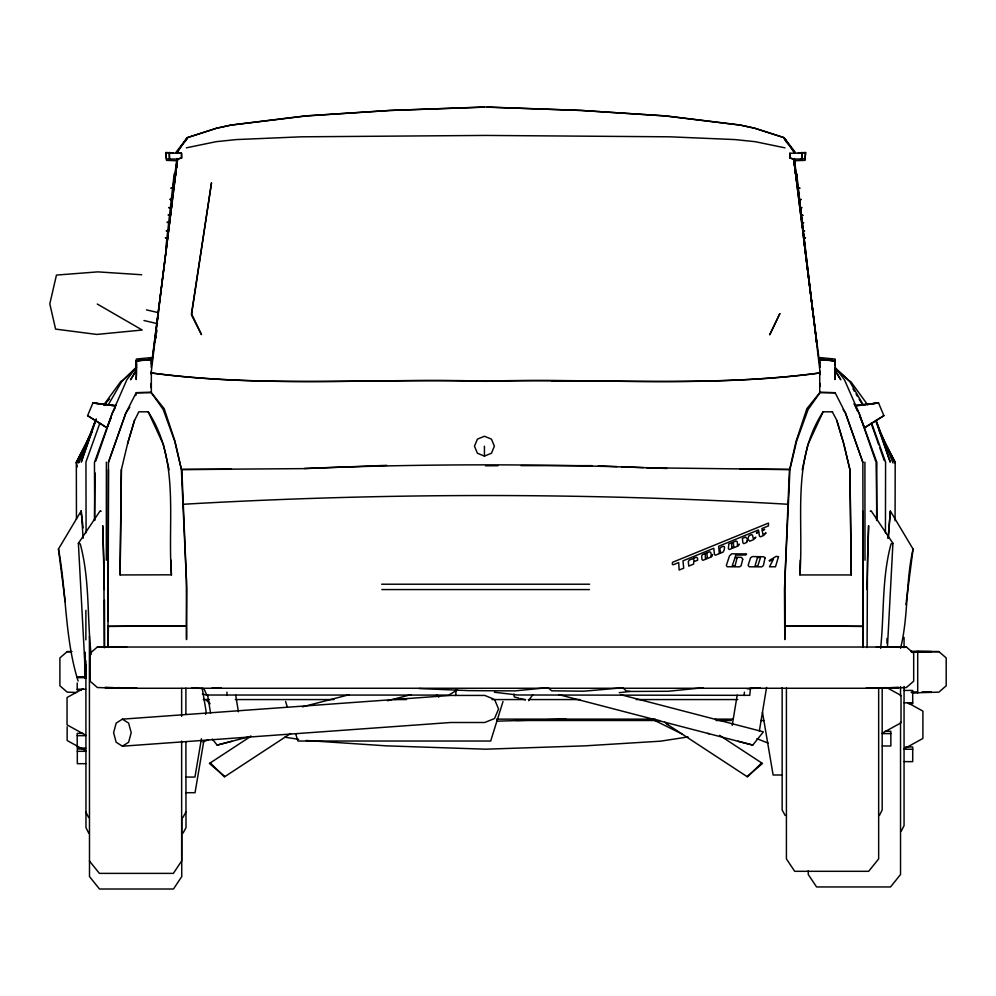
<?xml version="1.0" encoding="UTF-8"?>
<svg xmlns="http://www.w3.org/2000/svg" width="996" height="996" viewBox="0 0 996 996"><rect width="100%" height="100%" fill="white"/><g stroke="black" fill="none" stroke-linecap="round" stroke-linejoin="round"><path stroke-width="1.49" d="M84.747 678.313L84.685 652.218M85.121 678.288L85.096 652.243M106.311 560.225L106.385 462.156M231.421 469.265L181.409 469.44L175.022 441.427L164.166 408.634L151.342 392.723L136.178 392.723L125.77 413.191L108.452 462.331L108.029 626.384L186.376 625.911L186.376 579.834L181.372 469.402L174.723 441.216L163.207 409.505L151.342 392.723L151.342 373.002C262.085 387.618 374.197 378.206 485.538 381.331C596.865 378.206 708.99 387.618 819.72 373.002L819.72 392.723L806.897 408.634L796.041 441.427L789.666 469.44L739.642 469.203M484.43 456.131L491.464 453.217L494.377 446.183L491.464 439.149L484.43 436.248L477.395 439.149L474.482 446.183L477.395 453.217L484.43 456.131L484.43 446.183M835.158 359.705L835.096 370.3L840.761 379.775L834.81 370.101M895.08 520.709L895.192 462.381L878.733 429.662M85.855 678.264L85.88 664.332M108.166 625.998L108.128 647.462L108.39 626.347L186.414 625.824L186.526 639.594L186.837 589.333L181.857 469.527L304.303 468.618L386.722 465.344M108.178 621.392L108.452 469.614M867.093 647.574L867.479 560.35L868.599 525.651L866.956 589.532M885.444 532.798L885.581 462.057L871.662 423.225M876.605 520.447L876.854 462.368L859.1 413.228L844.471 379.762L835.096 367.474L835.096 370.3M136.315 359.693L136.427 367.848L121.973 381.169L108.103 405.111M876.953 520.41L876.094 462.48M886.938 643.067L886.975 638.461M120.118 574.817L121.437 469.552M800.211 560.225L799.95 574.941L851.269 574.941L849.874 469.552L843.699 443.556L836.839 420.362L832.307 411.809M885.195 688.261L885.207 687.464M917.702 692.892L917.714 651.496L938.929 651.645L946.2 657.92L946.188 685.783L938.892 692.145L912.423 692.892M95.118 472.976L94.458 520.41M151.18 367.287L151.392 359.817M799.863 574.817C804.009 520.398 791.173 460.264 823.132 411.809L832.469 411.821M151.479 361.523L151.554 358.697M136.552 367.985L136.203 379.551L136.477 371.782M888.407 538.313L890.262 511.147M151.417 364.088L151.554 358.821M789.865 153.247L789.703 157.991L793.75 159.061L801.842 159.036L802.166 153.098L789.865 153.247L789.703 157.991L793.6 159.061M888.046 538.375L890.399 511.11L913.071 549.095L905.924 604.684M871.301 511.322L870.23 511.234L871.475 511.322L892.926 543.318L887.461 647.014M151.554 359.805L136.203 360.851L136.215 370.3L130.551 379.775L136.502 370.101M744.224 695.457L744.385 692.17M862.922 511.247L863.183 647.462L862.91 626.347L784.885 625.824L784.786 639.594L784.475 589.333L789.442 469.527L646.541 467.771M176.441 167.726L177.002 158.551L173.366 184.982M455.72 695.519L456.068 689.867M880.626 648.309C884.261 613.511 881.746 577.879 891.084 543.841L892.926 543.318M805.577 153.633L804.718 160.368L794.385 160.742M80.838 514.135L81.137 511.048L58.465 549.033L65.151 601.634M80.962 514.173L81.274 511.085L83.129 538.251M174.2 173.715L165.983 246.635M820.169 363.303L820.131 367.287M804.718 160.368L805.627 152.575L798.331 152.898M176.429 168.087L176.765 165.249M175.209 175.159L175.769 170.64M176.13 167.627L177.251 158.588M177.624 159.547L177.363 160.344L177.612 158.601M165.797 252.959L151.591 363.901M166.195 250.257L166.88 244.294M167.154 242.153L167.726 237.521M168.312 232.89L168.884 228.819M169.27 225.171L169.855 220.539M170.428 215.908L170.901 212.136M171.399 208.189L171.847 204.479M175.483 175.383L175.869 172.32M158.165 314.213L151.155 372.878C261.96 388.067 374.222 377.982 485.65 381.144C597.077 377.994 709.339 388.067 820.156 372.878L813.147 314.213M156.97 323.787L177.562 159.061L181.633 157.991L181.496 153.247L177.064 152.388L187.26 137.66L216.356 128.285L231.458 124.998L305.61 115.997L389.386 110.481L485.65 106.983L581.925 110.481L665.702 115.997L739.854 124.998L754.943 128.285L784.039 137.66L795.244 152.264M173.429 189.887L173.902 186.85M174.449 182.505L174.86 179.541M175.483 175.109L175.894 172.159M151.753 363.889L177.562 159.061L169.494 159.036L169.158 153.098L181.471 153.247L181.608 157.991L177.736 159.061M732.209 725.325L737.202 695.158M759.338 731.139L766.571 687.389M201.429 738.795L194.942 777.067L185.766 777.067M205.587 714.306L206.097 711.244L202.213 688.286M203.869 740.663L195.042 792.704L185.866 792.704M900.546 648.284C908.651 615.752 905.551 581.689 913.071 549.095M155.812 336.387L154.853 342.051M156.397 333.336L156.995 330.286M155.09 340.956L155.974 336.374M802.191 469.813L807.905 444.639L823.107 411.821M834.698 365.395L835.171 360.739M127.613 443.556L121.313 469.913L120.043 574.941L171.449 574.817C167.291 520.398 180.139 460.264 148.167 411.809L138.83 411.821L134.497 420.611L127.613 443.531L134.472 420.362M135.73 395.599L136.464 392.685L151.155 392.163M503.005 701.52L490.692 741.036L297.916 741.036L295.638 733.728M95.442 420.262L81.274 462.082L96.276 419.216M95.815 461.036L112.324 413.191L115.262 407.787M108.452 462.343L125.782 413.191L129.804 407.152M99.874 423.163L85.955 461.995L86.079 532.736M96.139 419.179L78.485 462.941L89.403 437.991M111.004 418.059L106.933 427.745L87.586 415.668L92.927 402.944L116.233 405.596M90.611 435.215L92.429 431.056M92.118 430.957L76.331 462.318L76.455 519.09M879.393 815.475L882.182 809.985L882.182 687.626M901.268 831.112L904.057 825.622L904.057 686.493M76.443 462.903L88.943 438.987M89.491 437.817L76.331 462.318L77.277 466.863M182.891 817.542L185.903 812.039M182.99 833.179L186.003 827.688L185.903 741.846M187.26 137.66L177.039 152.388L176.055 152.264L187.26 137.66L216.941 128.123L230.786 125.135L305.884 115.86L390.395 110.432L484.118 107.17M185.306 141.332L187.621 137.685L184.272 142.553M86.142 667.83L84.847 663.597L78.385 543.318L99.824 511.322L101.082 511.234L99.998 511.322M528.602 700.674L532.748 694.785M103.845 404.812L120.977 381.231M707.646 733.367L752.752 745.095L763.384 731.848L620.882 694.735M885.145 646.952L906.41 647.027L913.681 653.301L913.681 681.164L906.385 687.526L886.203 688.261L117.54 688.261L97.359 687.526L90.076 681.164L90.063 653.301L97.334 647.027L107.942 646.952M104.219 405.409L106.223 403.231M104.207 404.6L109.56 399.047M761.666 762.924L747.473 776.88L666.934 724.104M121.973 381.169L136.527 366.951L136.427 367.848M67.168 651.645L71.712 651.645L67.168 651.645L59.897 657.92L59.909 685.783L67.205 692.145L76.518 692.494M747.025 776.594L762.488 763.459L719.535 735.309M457.525 689.792L448.748 695.096L206.807 695.021L203.919 688.659L191.942 687.75M251.104 736.144L209.434 763.459L224.897 776.594M290.595 733.529L224.449 776.88L210.256 762.924M493.132 698.831L484.753 695.432L450.727 695.432L122.396 719.149L116.171 723.108L113.594 732.67L116.171 742.244L122.396 746.203L450.727 722.498L484.753 722.498L494.526 718.527L498.573 708.965L494.526 699.391M122.396 746.203L128.621 742.244L131.211 732.67L128.621 723.108L122.396 719.149M859.884 416.677L864.54 427.757L883.888 415.681L878.547 402.957L855.228 405.596L878.547 402.957L856.834 405.795M864.54 427.757L883.875 415.656M83.166 688.622L67.043 697.524L67.043 724.876L85.855 735.26M882.207 733.205L901.019 722.81L901.019 695.469L887.585 688.037M904.082 748.843L922.894 738.447L922.894 711.107L908.103 702.939M202.86 741.97L208.425 739.779M800.56 208.052L802.004 207.591L800.597 208.388M747.149 688.883L760.073 687.713M302.485 706.849L349.011 694.735M212.31 739.069L217.14 745.095L231.906 741.248M387.506 700.748L411.049 694.623M217.14 745.095L250.681 736.368M167.789 230.624L166.257 230.948L167.814 230.35M186.376 147.831L216.132 141.681L236.351 139.577L301.377 136.813L485.65 135.431L669.935 136.813L734.961 139.577L755.18 141.681L784.935 147.831M688.024 736.953L660.398 741.186L584.839 745.855L485.65 749.191L386.46 745.855L306.307 740.489M802.178 222.407L803.71 222.718L802.216 222.793M619.226 692.693L630.095 691.448L668.142 691.274L703.064 687.75M622.139 687.825L583.668 691.212L551.585 690.801L548.211 687.651M151.554 357.576L136.315 359.046M136.365 360.838L151.554 359.245L136.303 360.726L136.377 367.449M546.966 687.726L515.032 690.888L469.004 690.639L419.142 688.547M784.039 137.66L794.273 152.388L784.039 137.66L754.37 128.123L740.526 125.135L665.415 115.86L580.917 110.432L487.193 107.17M801.245 152.861L805.627 152.575M759.687 687.726L750.411 688.174L749.814 695.333L517.571 694.984L494.365 692.245M183.55 504.25C384.755 492.622 586.557 492.622 787.761 504.25M304.378 468.481C425.118 463.638 546.194 463.638 666.934 468.481M801.842 158.75L803.349 158.7L800.597 158.675M496.655 721.179L565.989 719.137M866.022 688.261L898.84 687.501L867.267 688.261M485.538 465.792L497.888 465.73M521.045 465.63L592.122 465.655M551.61 380.958L577.68 380.883M126.492 646.977L97.334 647.027M834.86 392.723L819.957 392.723L808.105 409.505L796.588 441.216L789.94 469.402L784.935 579.834L784.935 625.911L863.283 626.384L862.847 462.343L845.529 413.191L835.134 392.723L820.156 392.163M381.667 584.216L589.632 584.216M381.866 589.57L589.433 589.57M126.617 646.952L104.891 647.027L906.41 647.027M877.464 646.952L886.291 646.952M911.103 651.571L918.81 651.571M938.929 651.645L911.191 651.621M77.215 676.844L85.718 676.844M77.215 677.654L85.718 677.654M888.009 687.962L890.847 687.962M77.215 689.22L85.718 689.22M81.473 690.029L77.215 690.029L77.215 683.032M904.206 690.427L912.71 690.427L912.71 703.599L908.464 703.599M203.271 699.566L209.421 699.566M235.33 699.566L333.959 699.566M394.155 699.566L406.505 699.566M491.974 699.566L525.539 699.566M528.328 699.566L579.933 699.566M636.232 699.566L737.762 699.566M904.206 702.803L912.71 702.803M496.556 719.137L655.343 719.137M715.29 719.137L733.093 719.137M515.828 720.506L659.613 720.506M716.074 720.506L731.313 720.506M760.77 720.506L763.87 720.506M885.17 731.301L890.847 731.301L890.847 745.979L882.344 745.979M82.892 733.367L77.215 733.367L77.215 748.046L85.718 748.046M882.344 733.616L890.847 733.616M77.215 735.671L85.718 735.671M905.625 746.938L912.71 746.938L912.71 761.629L904.206 761.629M84.411 749.004L77.315 749.004L77.315 763.683L85.818 763.683M904.206 749.253L912.71 749.253M77.315 751.308L85.818 751.308M782.296 775L773.12 775L762.475 712.252M591.549 380.883L603.937 380.92M876.356 646.977L898.853 647.027L883.228 646.952M911.265 651.583L931.36 651.645L915.747 651.571M137.099 688.261L104.904 687.501L135.842 688.261M167.988 158.7L169.494 158.75M165.759 153.633L166.618 160.368L176.952 160.742M598.347 465.891L616.997 466.614M621.666 466.8L643.441 467.647M212.248 687.75L221.386 688.149M166.618 160.368L165.697 152.575L173.005 152.898M177.064 152.986L181.434 153.235M165.697 152.575L170.092 152.861M141.706 274.747L97.882 271.871L56.461 275.07L49.8 303.855L55.589 329.103L96.824 334.432L142.229 330.025L97.284 304.041M803.075 230.35L804.631 230.948L803.1 230.624M819.92 358.834L819.92 359.817L835.096 360.851L819.92 359.257M835.158 359.058L819.92 357.589M819.92 359.27L835.096 360.851M171.3 199.449L169.843 199.275L171.25 199.922M821.501 358.971L824.526 359.382M284.819 737.189L298.638 739.306M630.095 691.448L626.061 690.826L622.761 687.651M169.519 215.211L168.087 214.974L169.482 215.534M146.449 309.868L158.489 312.682M143.959 320.513L157.493 323.688M558.843 694.623L709.239 733.778M737.986 741.248L752.752 745.095M518.891 698.146L514.26 696.939L514.085 694.1M520.273 698.507L525.365 699.827M202.425 694L208.251 695.582M78.385 543.318L80.228 543.841C89.964 579.909 87.05 617.669 91.109 654.509M756.935 738.683L768.078 743.078M652.704 719.486L681.849 733.878M85.955 750.897L67.143 740.514L67.143 726.843M87.586 415.656L106.933 427.745M664.83 722.212L667.718 724.615M849.501 381.182L835.046 367.86L849.563 381.231L863.432 405.173M205.774 699.566L210.007 703.911M206.57 699.566L209.646 703.014M89.403 860.942L99.401 873.38L173.366 873.38L181.646 860.942L181.646 741.036M136.203 360.851L136.614 365.395M850.559 381.294L867.69 404.874M437.144 694.785L438.8 697.138M787.873 143.773L783.69 137.685L786.765 142.553M843.114 409.568L845.529 413.191L862.847 462.343M852.999 388.863L854.543 391.428M856.074 393.993L857.606 396.557M859.15 399.122L861.453 402.969M148.205 411.821L163.406 444.639L169.121 469.813M785.172 815.475L782.146 809.985L782.146 687.626M853.946 403.741L859.087 413.191L875.596 461.036M882.045 437.879L895.192 462.381M883.975 441.714L895.093 462.978M85.88 812.051L88.669 817.542M88.769 833.179L85.98 827.688L85.88 660.746M855.813 406.99L857.556 411.136M136.29 368.52L136.203 367.474L126.841 379.762L112.212 413.228L94.458 462.368L94.707 520.447M875.97 420.661L893.051 463.016M871.127 423.275L878.721 444.789M879.729 447.652L884.274 460.563M875.758 420.71L890.25 462.144L876.094 420.324M285.603 701.52L287.421 707.372M836.814 420.611L843.699 443.556M78.111 681.052C64.653 638.137 66.645 592.782 58.465 549.033M843.961 444.652L849.986 469.913L851.269 574.941M235.679 695.158L238.43 711.754M207.566 694.934L210.567 713.036M796.24 177.948L796.688 180.936M796.252 177.848L796.7 180.861M819.496 362.382L808.329 276.241M804.245 243.871L804.631 246.958M805.216 251.577L805.801 256.209M806.187 259.284L807.943 273.153M802.34 227.997L793.75 159.061L816.732 342.973L803.336 232.964M802.714 231.06L813.209 315.321L803.336 230.985M794.248 160.095L794.982 166.12M795.356 169.133L795.916 173.653M798.456 192.863L798.829 195.951M799.203 199.026L799.962 205.201M800.336 208.289L800.896 212.92M801.27 215.995L801.643 219.083M802.216 223.714L802.776 228.345M794.634 166.058L794.285 163.207L794.621 166.208M81.137 511.048L83.129 527.88M802.079 220.253L794.31 158.551L794.783 166.195M802.427 223.316L802.975 227.91M797.049 176.977L796.688 173.715L804.93 246.859M800.896 211.04L801.357 215.124M226.926 692.17L227.076 695.457M834.822 371.782L835.109 379.551L834.76 367.985M819.92 359.817L820.007 362.681M171.362 574.941L171.1 560.225M118.549 687.464L118.561 688.261M104.356 589.532L102.713 525.651L103.833 560.35L104.219 647.574M104.493 600.277L104.617 647.624M864.914 462.156L865.001 560.225M904.057 637.403L904.057 647.612M900.533 686.605L900.533 695.905M900.533 721.851L900.533 874.525L890.536 886.95L816.571 886.95L808.279 874.525L808.279 870.703M878.659 687.875L878.659 858.888L868.661 871.313L794.696 871.313L786.417 858.888L786.417 687.875M820.007 371.346L820.007 374.546M820.156 383.373L820.156 386.311M801.842 152.363L801.842 159.036M185.903 688.149L185.903 714.257M181.745 817.405L181.745 876.592L173.466 889.017L99.5 889.017L89.503 876.592L89.403 636.207M181.646 688.41L181.646 716.298M169.494 152.363L169.494 159.036M151.355 371.321L151.355 374.72M151.155 383.373L151.155 387.768M85.88 610.324L85.88 639.855M756.574 532.561L756.562 533.271L758.865 532.262L759.438 536.072L760.434 536.832L763.695 535.499L766.048 532.81L762.998 534.628L762.239 530.943L764.679 529.287L762.177 530.308L761.928 528.515L768.402 525.938L768.514 523.062L672.499 562.317L672.325 564.284L673.172 564.819L678.699 562.591L679.16 570.048L683.717 568.181L682.982 560.835L713.771 548.286L714.481 554.448L715.389 555.233L723.084 552.095L724.179 550.029L724.578 546.854L723.295 546.294L721.017 547.202L719.71 548.784L720.718 552.556L719.311 553.091L718.639 546.294L758.417 529.959L758.728 531.715L756.574 532.561M705.23 554.025L705.479 558.632L707.421 557.847L706.799 553.39L705.23 554.025M731.736 547.402L733.791 547.165L733.268 542.596L731.612 543.243L731.736 547.402M746.851 541.189L746.801 542.409L743.813 543.629L742.892 542.845L742.381 538.388L745.643 537.056L747.523 539.508L748.98 535.724L751.382 534.678L752.503 535.076L753.312 538.587L755.852 537.218L753.623 539.62L749.652 541.239L748.257 539.471L746.851 541.189M154.679 341.902L155.525 335.59L154.679 341.902M693.726 558.27L693.627 559.478L692.469 558.781L689.257 560.101L688.286 561.657L688.784 566.101L693.552 564.159L694.025 560.462L694.996 561.246L697.698 560.138L697.461 557.909L696.241 557.237L693.726 558.27M737.55 545.024L737.488 545.733L739.356 544.14L738.048 545.982L729.383 549.518L728.387 548.759L728.773 543.953L736.094 540.965L737.277 541.762L737.55 545.024M167.241 222.22L168.673 222.793L167.241 222.22M168.884 207.591L170.291 208.388L168.884 207.591M172.557 188.319L171.088 188.144L172.557 188.319M166.954 237.957L165.448 237.745L166.954 237.957M211.488 182.953L191.481 315.022L201.516 334.668L191.481 313.665L211.488 182.953M765.015 557.934L763.422 565.529L761.828 566.836L749.303 566.799L748.108 565.429L750.548 557.835L752.391 556.565L763.77 556.764L765.015 557.934M737.065 557.885L735.11 565.778L732.297 565.541L734.986 557.835L737.065 557.885M742.73 559.254L741.111 565.728L739.58 566.849L727.217 566.749L726.321 565.504L729.495 555.905L731.662 553.826L746.552 553.938L745.917 554.971L735.745 555.096L735.16 557.162L741.572 557.387L742.73 559.254M757.483 557.536L754.993 565.915L757.782 565.965L760.483 557.586L757.483 557.536M778.486 556.702L775.498 566.761L769.46 566.811L773.406 559.254L769.746 561.146L769.124 560.636L776.121 556.378L778.486 556.702M711.418 555.693L711.181 556.49L712.563 554.523L711.555 556.801L702.964 560.312L701.993 559.553L701.607 556.216L702.342 554.747L709.588 551.784L710.758 552.469L711.418 555.693M779.818 313.665L769.784 334.668L779.818 313.665M805.44 237.745L803.971 238.268L805.44 237.745M801.07 199.486L799.639 199.922L801.07 199.486M799.8 188.144L798.356 188.493L799.8 188.169M802.838 215.285L801.369 215.211L802.838 215.285M917.366 692.32L911.153 692.407L917.441 692.32M931.36 692.12L922.035 692.257L931.36 692.12M114.627 405.783L92.927 402.957L114.627 405.783M816.558 341.242L815.786 335.59L816.645 342.238L816.558 341.242M795.58 173.765L795.231 170.926L795.58 173.765"/></g></svg>
